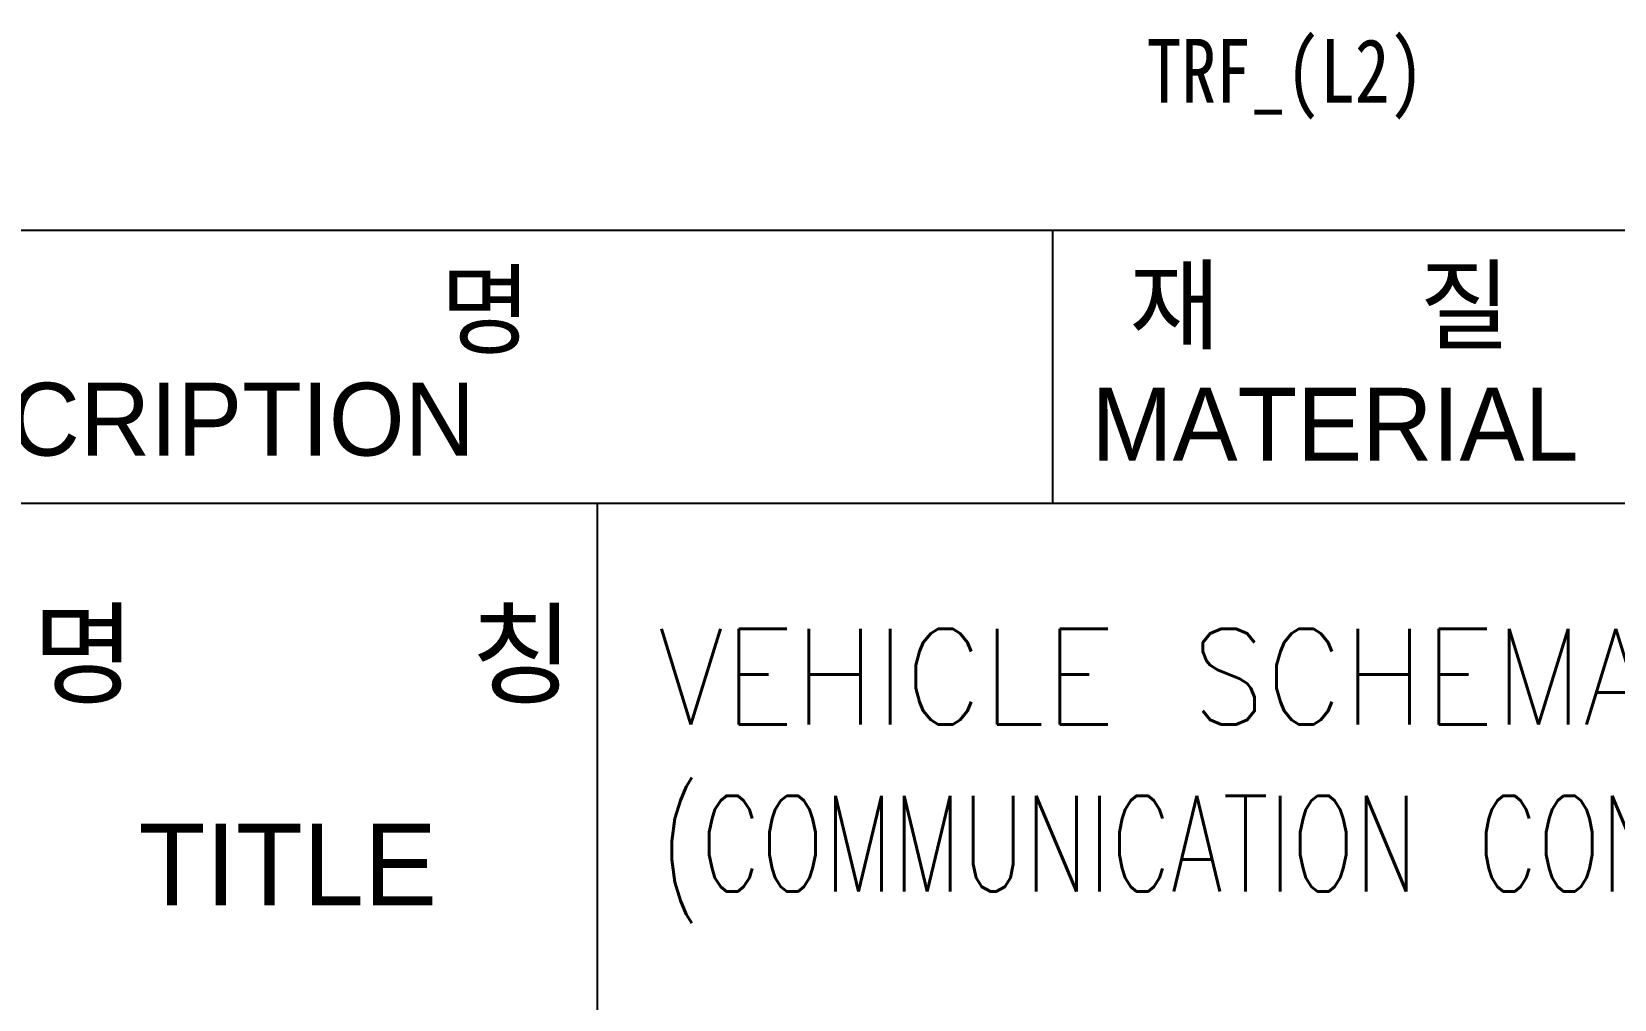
# Model space of a CAD drawing. Header units: millimetres. Extents: x 602 to 1213, y -129 to 311.
# Drawn here: x 1018.4 to 1070.5, y -85.1 to -53.2 of the extents above; entities that cross this region are included whole.
import ezdxf
from ezdxf.enums import TextEntityAlignment as Align

# ---------------------------------------------------------------- set-up
doc = ezdxf.new("R2010")
doc.units = ezdxf.units.MM
doc.layers.add('TEXT', color=7, linetype='Continuous', lineweight=15)
doc.styles.add('ROMANS', font='txt', dxfattribs={"height": 0.2})
doc.styles.get("Standard").update_dxf_attribs({"font": 'txt.shx', "bigfont": 'whgtxt.shx'})

msp = doc.modelspace()

# ---------------------------------------------------------------- linework, layer by layer
at = {"color": 5, "linetype": 'Continuous'}
for p, q in [((955.009, -59.75), (1133.509, -59.75)), ((955.009, -68.75), (1133.509, -68.75))]:
    msp.add_line(p, q, dxfattribs=at)
at = {"color": 6, "linetype": 'Continuous'}
for p, q in [((1052.009, -68.75), (1052.009, -59.75)), ((1037.009, -95.417), (1037.009, -68.75))]:
    msp.add_line(p, q, dxfattribs=at)

# ---------------------------------------------------------------- texts
at = {"color": 7, "linetype": 'Continuous'}
for s, width, p in [('VEHICLE SCHEMATIC, COMMUNICATION', 0.9, (1038.996, -76.044)), ('(COMMUNICATION CONTROL SYSTEM), MA', 0.7, (1039.085, -81.544))]:
    msp.add_text(s, height=3.15, dxfattribs=dict(at, width=width)).set_placement(p)
at = {"color": 4, "attachment_point": 5, "style": 'ROMANS'}
for s, insert, char_height in [('{\\fﾱﾼﾸﾲￃﾼ|b0|i0|c129|p49;품\u3000\u3000\u3000\u3000\u3000\u3000명 }', (1022.009, -62.5), 2.4), ('{\\fﾱﾼﾸﾲￃﾼ|b0|i0|c129|p49;재\u3000\u3000질 }', (1060.809, -62.35), 2.4), ('{\\fﾱﾼﾸﾲￃﾼ|b0|i0|c129|p49;DESCRIPTION }', (1022.009, -66), 2.4), ('{\\fﾱﾼﾸﾲￃﾼ|b0|i0|c129|p49;MATERIAL }', (1061.309, -66.15), 2.4), ('{\\fﾱﾼﾸﾲￃﾼ|b0|i0|c129|p49;명\u3000\u3000\u3000칭 }', (1027.309, -73.858), 2.7), ('{\\fﾱﾼﾸﾲￃﾼ|b0|i0|c129|p49;TITLE }', (1026.809, -80.658), 2.7)]:
    msp.add_mtext(s, dxfattribs=dict(at, insert=insert, char_height=char_height))
at = {"layer": 'TEXT', "lineweight": 0, "style": 'ROMANS', "width": 0.8}
msp.add_text('TRF_(L2)', height=2.1, dxfattribs=at).set_placement((1059.675, -55.551), align=Align.CENTER)

doc.saveas('drawing.dxf')
